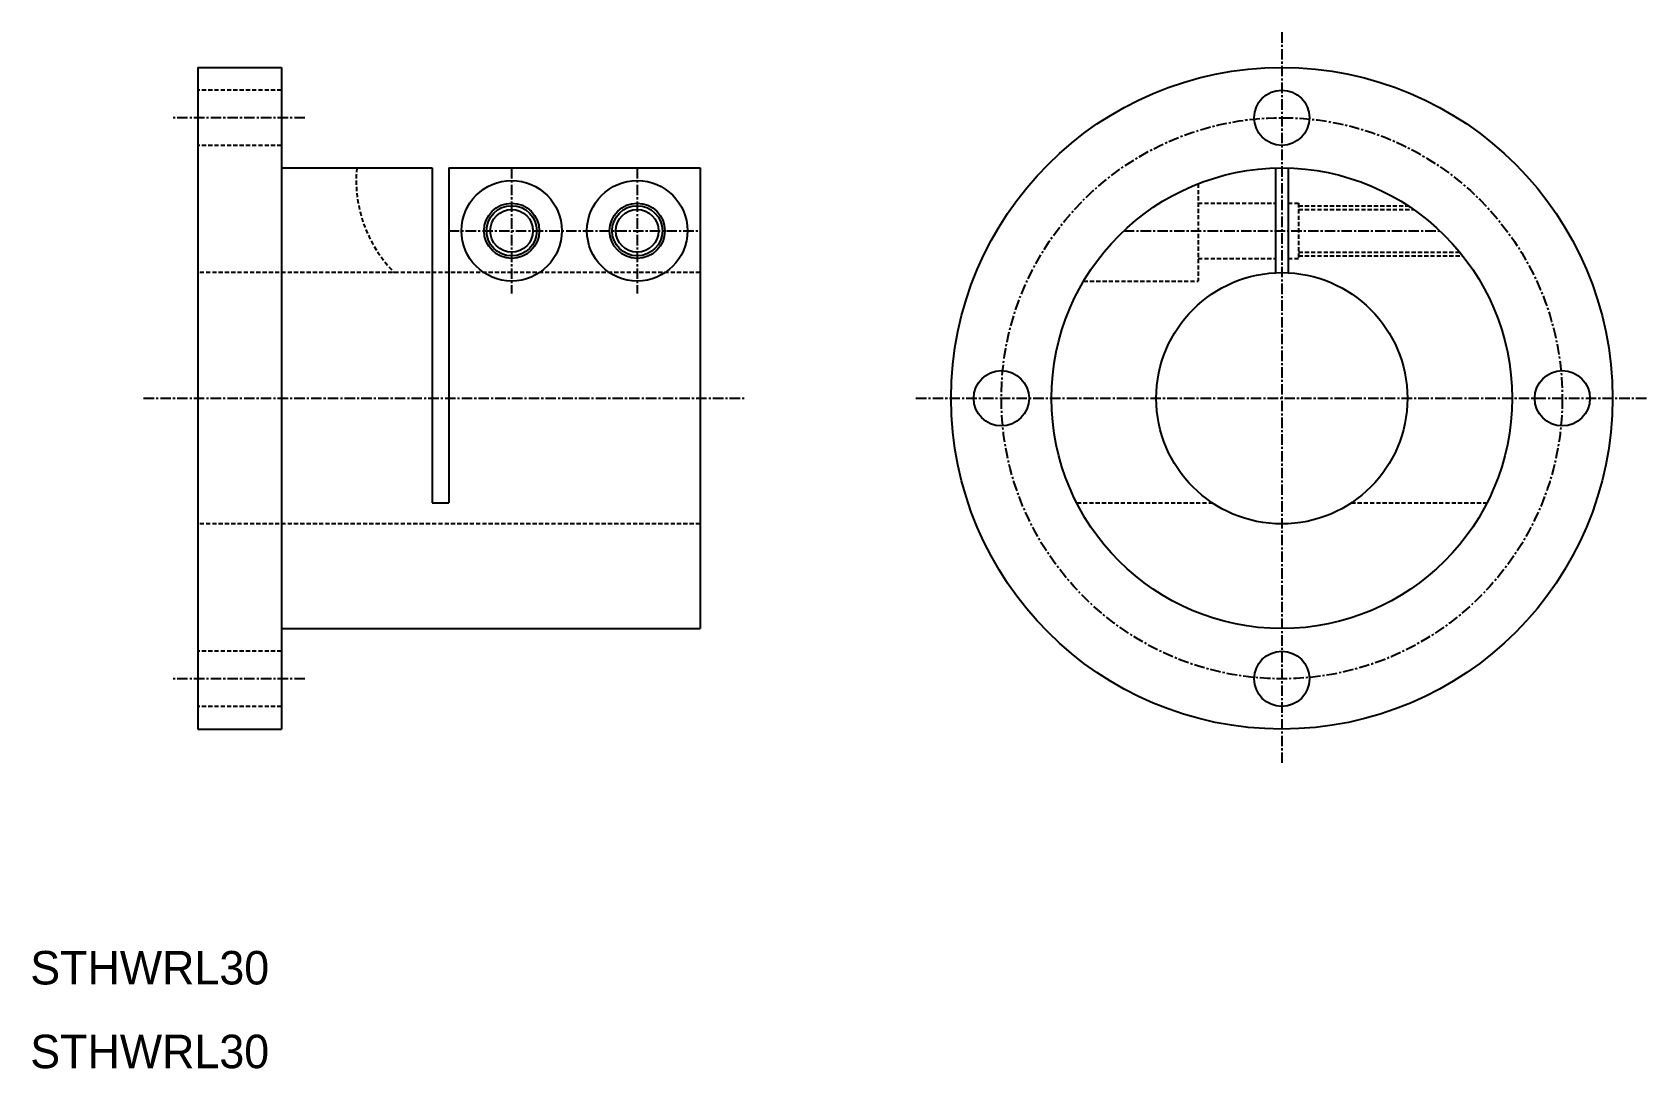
# Model space of a CAD drawing. Extents: x 10 to 203, y 10 to 134.
import ezdxf

# ---------------------------------------------------------------- set-up
doc = ezdxf.new("R2010")
doc.units = 0
doc.linetypes.add('CENTER', pattern=[2, 1.25, -0.25, 0.25, -0.25])
doc.linetypes.add('DASHED', pattern=[0.75, 0.5, -0.25])
doc.layers.get('0').update_dxf_attribs({"linetype": 'CONTINUOUS'})
doc.layers.add('CENTER', color=1, linetype='CENTER')

msp = doc.modelspace()

# ---------------------------------------------------------------- linework, layer by layer
at = {"color": 7, "linetype": 'CONTINUOUS'}
for p, q in [((30, 129.5), (30, 50.5)), ((30, 129.5), (40, 129.5)), ((40, 129.5), (40, 50.5)), ((40, 117.5), (58, 117.5)), ((58, 117.5), (58, 77.5)), ((60, 117.5), (60, 77.5)), ((60, 117.5), (90, 117.5)), ((90, 117.5), (90, 62.5)), ((158.75, 117.48), (158.75, 104.97)), ((160.25, 117.48), (160.25, 104.97)), ((58, 77.5), (60, 77.5)), ((40, 62.5), (90, 62.5)), ((30, 50.5), (40, 50.5))]:
    msp.add_line(p, q, dxfattribs=at)
at = {"color": 3, "linetype": 'DASHED'}
for p, q in [((40, 126.8), (30, 126.8)), ((40, 120.2), (30, 120.2)), ((149.5, 115.62), (149.5, 104)), ((149.5, 113.3), (158.75, 113.3)), ((160.25, 113.3), (161.5, 113.3)), ((161.5, 113.3), (161.5, 106.7)), ((161.5, 113), (174.57, 113)), ((161.5, 112.55), (175.24, 112.55)), ((149.5, 106.7), (158.75, 106.7)), ((160.25, 106.7), (161.5, 106.7)), ((161.5, 107.45), (180.75, 107.45)), ((161.5, 107), (181.12, 107)), ((90, 105), (30, 105)), ((135.83, 104), (149.5, 104)), ((135.01, 77.5), (151.21, 77.5)), ((167.79, 77.5), (183.99, 77.5)), ((90, 75), (30, 75)), ((40, 59.8), (30, 59.8)), ((40, 53.2), (30, 53.2))]:
    msp.add_line(p, q, dxfattribs=at)
at = {"color": 7, "linetype": 'CONTINUOUS'}
for centre, radius in [((159.5, 90), 39.5), ((159.5, 123.5), 3.3), ((67.5, 110), 6), ((82.5, 110), 6), ((159.5, 90), 27.5), ((67.5, 110), 3.3), ((67.5, 110), 2.55), ((82.5, 110), 3.3), ((82.5, 110), 2.55), ((159.5, 90), 15), ((126, 90), 3.3), ((193, 90), 3.3), ((159.5, 56.5), 3.3)]:
    msp.add_circle(centre, radius, dxfattribs=at)
at = {"color": 3, "linetype": 'CONTINUOUS'}
for centre in [(67.5, 110), (82.5, 110)]:
    msp.add_circle(centre, 3, dxfattribs=at)
at = {"color": 3, "linetype": 'DASHED'}
msp.add_arc((64.59, 116.05), 15.66, 174.6981, 224.8997, dxfattribs=at)
at = {"layer": 'CENTER', "color": 1, "linetype": 'CENTER'}
for p, q in [((159.5, 133.7), (159.5, 46.3)), ((42.8, 123.5), (26.85, 123.5)), ((67.5, 117.5), (67.5, 102.5)), ((82.5, 117.5), (82.5, 102.5)), ((60, 110), (90, 110)), ((140.63, 110), (178.37, 110)), ((23.54, 90), (95.29, 90)), ((115.8, 90), (203.2, 90)), ((42.8, 56.5), (26.85, 56.5))]:
    msp.add_line(p, q, dxfattribs=at)
msp.add_circle((159.5, 90), 33.5, dxfattribs=at)

# ---------------------------------------------------------------- texts
at = {"color": 7, "linetype": 'CONTINUOUS'}
for p in [(10, 20), (10, 10)]:
    msp.add_text('STHWRL30', height=4, dxfattribs=at).set_placement(p)

doc.saveas('drawing.dxf')
